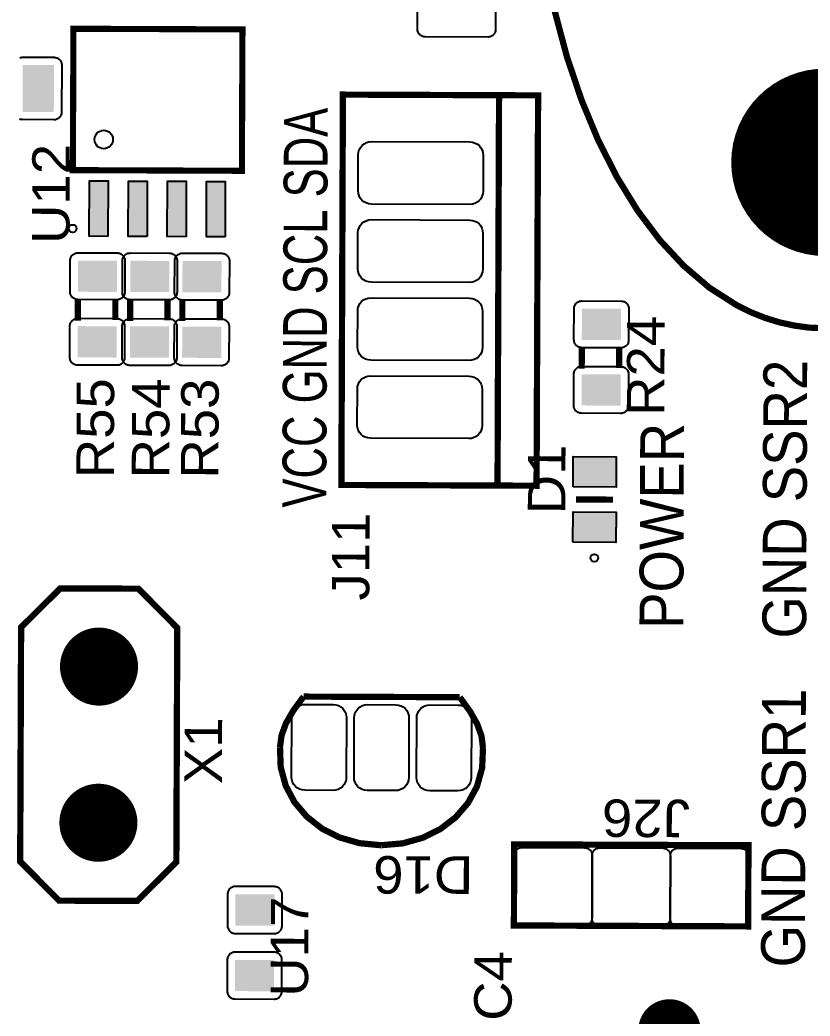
# Model space of a CAD drawing. Header units: millimetres. Extents: x 2766.7 to 2787.4, y 1526.7 to 1542.9.
# Drawn here: x 2773.025 to 2774.392, y 1532.794 to 1534.517 of the extents above; entities that cross this region are included whole.
import ezdxf

# ---------------------------------------------------------------- set-up
doc = ezdxf.new("R2010")
doc.units = ezdxf.units.MM
doc.styles.get("Standard").update_dxf_attribs({"font": 'arial.ttf'})

# ---------------------------------------------------------------- blocks, each defined once
blk = doc.blocks.new('RPAD')
blk.add_trace([(-0.5, -0.5), (-0.5, 0.5), (0.5, -0.5), (0.5, 0.5)])
blk = doc.blocks.new('EPAD')
at = {"const_width": 0.5}
blk.add_lwpolyline([(-0.25, 0, 1), (0.25, 0, 1)], format="xyb", close=True, dxfattribs=at)
blk = doc.blocks.new('tarjeta AUT')
for points in [[(3.3277, -2.1607), (3.328, -2.1617), (3.3283, -2.1626), (3.3284, -2.1636), (3.3285, -2.1647), (3.3285, -2.1647), (3.3285, -2.2047), (3.3284, -2.2057), (3.3283, -2.2067), (3.328, -2.2077), (3.3277, -2.2086), (3.3273, -2.2095), (3.3268, -2.2103), (3.3262, -2.2111), (3.3256, -2.2118), (3.3249, -2.2124), (3.3241, -2.213), (3.3233, -2.2135), (3.3224, -2.2139), (3.3215, -2.2142), (3.3205, -2.2145), (3.3195, -2.2146), (3.3185, -2.2147), (3.2585, -2.2147), (3.2574, -2.2146), (3.2564, -2.2145), (3.2554, -2.2142), (3.2545, -2.2139), (3.2536, -2.2135), (3.2528, -2.213), (3.252, -2.2124), (3.2513, -2.2118), (3.2507, -2.2111), (3.2501, -2.2103), (3.2496, -2.2095), (3.2492, -2.2086), (3.2489, -2.2077), (3.2486, -2.2067), (3.2485, -2.2057), (3.2485, -2.2047), (3.2485, -2.1647), (3.2485, -2.1636), (3.2486, -2.1626), (3.2489, -2.1617), (3.2492, -2.1607)], [(3.4466, -2.7701), (3.3666, -2.7701), (3.3655, -2.7701), (3.3645, -2.7699), (3.3635, -2.7697), (3.3626, -2.7694), (3.3617, -2.7689), (3.3609, -2.7684), (3.3602, -2.7679), (3.3595, -2.7672), (3.3588, -2.7665), (3.3582, -2.7658), (3.3577, -2.7649), (3.3573, -2.7641), (3.357, -2.7631), (3.3568, -2.7622), (3.3566, -2.7612), (3.3566, -2.7601), (3.3566, -2.6801), (3.3566, -2.6791), (3.3568, -2.6781), (3.357, -2.6771), (3.3573, -2.6762), (3.3577, -2.6753), (3.3582, -2.6745), (3.3588, -2.6737), (3.3595, -2.673), (3.3602, -2.6724), (3.3609, -2.6718), (3.3617, -2.6713), (3.3626, -2.6709), (3.3635, -2.6706), (3.3645, -2.6703), (3.3655, -2.6702), (3.3666, -2.6701), (3.4466, -2.6701)]]:
    blk.add_lwpolyline(points)
for points, const_width in [([(2.5983, -2.3654), (2.2983, -2.3654), (2.2483, -2.3154), (2.2483, -2.2154), (2.2983, -2.1654), (2.5983, -2.1654), (2.6483, -2.2154), (2.6483, -2.3154), (2.5983, -2.3654)], 0.008), ([(2.5983, -2.3654), (2.2983, -2.3654), (2.2483, -2.3154), (2.2483, -2.2154), (2.2983, -2.1654), (2.5983, -2.1654), (2.6483, -2.2154), (2.6483, -2.3154), (2.5983, -2.3654)], 0.008), ([(2.5983, -2.3654), (2.2983, -2.3654), (2.2483, -2.3154), (2.2483, -2.2154), (2.2983, -2.1654), (2.5983, -2.1654), (2.6483, -2.2154), (2.6483, -2.3154), (2.5983, -2.3654)], 0.008), ([(3.0193, -2.2365), (2.9913, -2.2365)], 0.008), ([(3.0193, -2.2365), (2.9913, -2.2365)], 0.008), ([(3.0193, -2.2365), (2.9913, -2.2365)], 0.008), ([(3.1841, -2.4459), (3.3652, -2.4459), (3.3652, -2.2294), (3.1841, -2.2294), (3.1841, -2.4459)], 0.00787), ([(3.1841, -2.4459), (3.3652, -2.4459), (3.3652, -2.2294), (3.1841, -2.2294), (3.1841, -2.4459)], 0.00787), ([(3.1841, -2.4459), (3.3652, -2.4459), (3.3652, -2.2294), (3.1841, -2.2294), (3.1841, -2.4459)], 0.00787), ([(3.0193, -2.2845), (2.9923, -2.2845)], 0.008), ([(3.0193, -2.2845), (2.9923, -2.2845)], 0.008), ([(3.0193, -2.2845), (2.9923, -2.2845)], 0.008), ([(3.0193, -2.3034), (2.9913, -2.3034)], 0.008), ([(3.0193, -2.3034), (2.9913, -2.3034)], 0.008), ([(3.0193, -2.3034), (2.9913, -2.3034)], 0.008), ([(3.0193, -2.3514), (2.9923, -2.3514)], 0.008), ([(3.0193, -2.3514), (2.9923, -2.3514)], 0.008), ([(3.0193, -2.3514), (2.9923, -2.3514)], 0.008), ([(3.0193, -2.3703), (2.9913, -2.3703)], 0.008), ([(3.0193, -2.3703), (2.9913, -2.3703)], 0.008), ([(3.0193, -2.3703), (2.9913, -2.3703)], 0.008), ([(3.0193, -2.4183), (2.9923, -2.4183)], 0.008), ([(3.0193, -2.4183), (2.9923, -2.4183)], 0.008), ([(3.0193, -2.4183), (2.9923, -2.4183)], 0.008), ([(2.4459, -2.4976), (2.4204, -2.4986), (2.3967, -2.5051), (2.3755, -2.5165), (2.3571, -2.5323), (2.3419, -2.5518), (2.3306, -2.5746), (2.3234, -2.6), (2.3209, -2.6276)], 0.008), ([(2.4459, -2.4976), (2.4204, -2.4986), (2.3967, -2.5051), (2.3755, -2.5165), (2.3571, -2.5323), (2.3419, -2.5518), (2.3306, -2.5746), (2.3234, -2.6), (2.3209, -2.6276)], 0.008), ([(2.4459, -2.4976), (2.4204, -2.4986), (2.3967, -2.5051), (2.3755, -2.5165), (2.3571, -2.5323), (2.3419, -2.5518), (2.3306, -2.5746), (2.3234, -2.6), (2.3209, -2.6276)], 0.008), ([(2.4459, -2.4976), (2.461, -2.4995), (2.4766, -2.5051), (2.493, -2.5145), (2.5109, -2.5276)], 0.008), ([(2.4459, -2.4976), (2.461, -2.4995), (2.4766, -2.5051), (2.493, -2.5145), (2.5109, -2.5276)], 0.008), ([(2.4459, -2.4976), (2.461, -2.4995), (2.4766, -2.5051), (2.493, -2.5145), (2.5109, -2.5276)], 0.008), ([(2.5109, -2.7276), (2.5109, -2.5276)], 0.008), ([(2.5109, -2.7276), (2.5109, -2.5276)], 0.008), ([(2.5109, -2.7276), (2.5109, -2.5276)], 0.008), ([(2.7822, -2.8249), (3.2822, -2.8249), (3.2822, -2.5749), (2.7822, -2.5749), (2.7822, -2.8249)], 0.008), ([(2.7822, -2.8249), (3.2822, -2.8249), (3.2822, -2.5749), (2.7822, -2.5749), (2.7822, -2.8249)], 0.008), ([(2.7822, -2.8249), (3.2822, -2.8249), (3.2822, -2.5749), (2.7822, -2.5749), (2.7822, -2.8249)], 0.008), ([(2.4459, -2.7576), (2.4204, -2.7566), (2.3967, -2.7501), (2.3755, -2.7387), (2.3571, -2.723), (2.3419, -2.7034), (2.3306, -2.6807), (2.3234, -2.6552), (2.3209, -2.6276)], 0.008), ([(2.4459, -2.7576), (2.4204, -2.7566), (2.3967, -2.7501), (2.3755, -2.7387), (2.3571, -2.723), (2.3419, -2.7034), (2.3306, -2.6807), (2.3234, -2.6552), (2.3209, -2.6276)], 0.008), ([(2.4459, -2.7576), (2.4204, -2.7566), (2.3967, -2.7501), (2.3755, -2.7387), (2.3571, -2.723), (2.3419, -2.7034), (2.3306, -2.6807), (2.3234, -2.6552), (2.3209, -2.6276)], 0.008), ([(2.4459, -2.7576), (2.461, -2.7557), (2.4766, -2.7501), (2.493, -2.7407), (2.5109, -2.7276)], 0.008), ([(2.4459, -2.7576), (2.461, -2.7557), (2.4766, -2.7501), (2.493, -2.7407), (2.5109, -2.7276)], 0.008), ([(2.4459, -2.7576), (2.461, -2.7557), (2.4766, -2.7501), (2.493, -2.7407), (2.5109, -2.7276)], 0.008), ([(3.2822, -2.7749), (2.7822, -2.7749)], 0.008), ([(3.2822, -2.7749), (2.7822, -2.7749)], 0.008), ([(3.2822, -2.7749), (2.7822, -2.7749)], 0.008), ([(2.2188, -3.0981), (2.3227, -3.0981), (2.3227, -2.7981), (2.2188, -2.7981), (2.2188, -3.0981)], 0.008), ([(2.2188, -3.0981), (2.3227, -3.0981), (2.3227, -2.7981), (2.2188, -2.7981), (2.2188, -3.0981)], 0.008), ([(2.2188, -3.0981), (2.3227, -3.0981), (2.3227, -2.7981), (2.2188, -2.7981), (2.2188, -3.0981)], 0.008), ([(3.3905, -2.8457), (3.3318, -2.8616), (3.2766, -2.8805), (3.2253, -2.902), (3.1781, -2.9262), (3.1354, -2.9527), (3.0973, -2.9816), (3.0644, -3.0125), (3.0367, -3.0453), (3.0147, -3.0799), (3.0058, -3.0978), (2.9985, -3.1161), (2.9928, -3.1347), (2.9887, -3.1537), (2.9861, -3.173), (2.9853, -3.1926)], 0.008), ([(3.3905, -2.8457), (3.3318, -2.8616), (3.2766, -2.8805), (3.2253, -2.902), (3.1781, -2.9262), (3.1354, -2.9527), (3.0973, -2.9816), (3.0644, -3.0125), (3.0367, -3.0453), (3.0147, -3.0799), (3.0058, -3.0978), (2.9985, -3.1161), (2.9928, -3.1347), (2.9887, -3.1537), (2.9861, -3.173), (2.9853, -3.1926)], 0.008), ([(3.3905, -2.8457), (3.3318, -2.8616), (3.2766, -2.8805), (3.2253, -2.902), (3.1781, -2.9262), (3.1354, -2.9527), (3.0973, -2.9816), (3.0644, -3.0125), (3.0367, -3.0453), (3.0147, -3.0799), (3.0058, -3.0978), (2.9985, -3.1161), (2.9928, -3.1347), (2.9887, -3.1537), (2.9861, -3.173), (2.9853, -3.1926)], 0.008), ([(2.7648, -2.8756), (2.7648, -2.9229)], 0.00787), ([(2.7648, -2.8756), (2.7648, -2.9229)], 0.00787), ([(2.7648, -2.8756), (2.7648, -2.9229)], 0.00787), ([(2.9602, -2.8821), (2.9322, -2.8821)], 0.008), ([(2.9602, -2.8821), (2.9322, -2.8821)], 0.008), ([(2.9602, -2.8821), (2.9322, -2.8821)], 0.008), ([(2.9602, -2.9301), (2.9332, -2.9301)], 0.008), ([(2.9602, -2.9301), (2.9332, -2.9301)], 0.008), ([(2.9602, -2.9301), (2.9332, -2.9301)], 0.008)]:
    blk.add_lwpolyline(points, dxfattribs=dict(const_width=const_width))
for points in [[(2.9843, -2.2965), (2.9443, -2.2965), (2.9433, -2.2964), (2.9422, -2.2963), (2.9413, -2.296), (2.9404, -2.2957), (2.9395, -2.2953), (2.9387, -2.2948), (2.9379, -2.2942), (2.9372, -2.2936), (2.9365, -2.2929), (2.936, -2.2921), (2.9355, -2.2913), (2.9351, -2.2904), (2.9347, -2.2895), (2.9345, -2.2885), (2.9343, -2.2875), (2.9343, -2.2865), (2.9343, -2.2365), (2.9343, -2.2354), (2.9345, -2.2344), (2.9347, -2.2335), (2.9351, -2.2325), (2.9355, -2.2317), (2.936, -2.2308), (2.9365, -2.2301), (2.9372, -2.2294), (2.9379, -2.2287), (2.9387, -2.2282), (2.9395, -2.2277), (2.9404, -2.2272), (2.9413, -2.2269), (2.9422, -2.2267), (2.9433, -2.2265), (2.9443, -2.2265), (2.9843, -2.2265), (2.9853, -2.2265), (2.9863, -2.2267), (2.9873, -2.2269), (2.9882, -2.2272), (2.9891, -2.2277), (2.9899, -2.2282), (2.9907, -2.2287), (2.9914, -2.2294), (2.992, -2.2301), (2.9926, -2.2308), (2.9931, -2.2317), (2.9935, -2.2325), (2.9939, -2.2335), (2.9941, -2.2344), (2.9942, -2.2354), (2.9943, -2.2365), (2.9943, -2.2865), (2.9942, -2.2875), (2.9941, -2.2885), (2.9939, -2.2895), (2.9935, -2.2904), (2.9931, -2.2913), (2.9926, -2.2921), (2.992, -2.2929), (2.9914, -2.2936), (2.9907, -2.2942), (2.9899, -2.2948), (2.9891, -2.2953), (2.9882, -2.2957), (2.9873, -2.296), (2.9863, -2.2963), (2.9853, -2.2964), (2.9843, -2.2965)], [(3.0683, -2.2965), (3.0283, -2.2965), (3.0273, -2.2964), (3.0262, -2.2963), (3.0253, -2.296), (3.0244, -2.2957), (3.0235, -2.2953), (3.0227, -2.2948), (3.0219, -2.2942), (3.0212, -2.2936), (3.0205, -2.2929), (3.02, -2.2921), (3.0195, -2.2913), (3.0191, -2.2904), (3.0187, -2.2895), (3.0185, -2.2885), (3.0183, -2.2875), (3.0183, -2.2865), (3.0183, -2.2365), (3.0183, -2.2354), (3.0185, -2.2344), (3.0187, -2.2335), (3.0191, -2.2325), (3.0195, -2.2317), (3.02, -2.2308), (3.0205, -2.2301), (3.0212, -2.2294), (3.0219, -2.2287), (3.0227, -2.2282), (3.0235, -2.2277), (3.0244, -2.2272), (3.0253, -2.2269), (3.0262, -2.2267), (3.0273, -2.2265), (3.0283, -2.2265), (3.0683, -2.2265), (3.0693, -2.2265), (3.0703, -2.2267), (3.0713, -2.2269), (3.0722, -2.2272), (3.0731, -2.2277), (3.0739, -2.2282), (3.0747, -2.2287), (3.0754, -2.2294), (3.076, -2.2301), (3.0766, -2.2308), (3.0771, -2.2317), (3.0775, -2.2325), (3.0779, -2.2335), (3.0781, -2.2344), (3.0782, -2.2354), (3.0783, -2.2365), (3.0783, -2.2865), (3.0782, -2.2875), (3.0781, -2.2885), (3.0779, -2.2895), (3.0775, -2.2904), (3.0771, -2.2913), (3.0766, -2.2921), (3.076, -2.2929), (3.0754, -2.2936), (3.0747, -2.2942), (3.0739, -2.2948), (3.0731, -2.2953), (3.0722, -2.2957), (3.0713, -2.296), (3.0703, -2.2963), (3.0693, -2.2964), (3.0683, -2.2965)], [(3.0994, -2.2747), (3.0994, -2.2507), (3.1704, -2.2507), (3.1704, -2.2747), (3.0994, -2.2747)], [(2.9843, -2.3634), (2.9443, -2.3634), (2.9433, -2.3633), (2.9422, -2.3632), (2.9413, -2.363), (2.9404, -2.3626), (2.9395, -2.3622), (2.9387, -2.3617), (2.9379, -2.3611), (2.9372, -2.3605), (2.9365, -2.3598), (2.936, -2.359), (2.9355, -2.3582), (2.9351, -2.3573), (2.9347, -2.3564), (2.9345, -2.3554), (2.9343, -2.3544), (2.9343, -2.3534), (2.9343, -2.3034), (2.9343, -2.3024), (2.9345, -2.3014), (2.9347, -2.3004), (2.9351, -2.2995), (2.9355, -2.2986), (2.936, -2.2978), (2.9365, -2.297), (2.9372, -2.2963), (2.9379, -2.2956), (2.9387, -2.2951), (2.9395, -2.2946), (2.9404, -2.2942), (2.9413, -2.2938), (2.9422, -2.2936), (2.9433, -2.2934), (2.9443, -2.2934), (2.9843, -2.2934), (2.9853, -2.2934), (2.9863, -2.2936), (2.9873, -2.2938), (2.9882, -2.2942), (2.9891, -2.2946), (2.9899, -2.2951), (2.9907, -2.2956), (2.9914, -2.2963), (2.992, -2.297), (2.9926, -2.2978), (2.9931, -2.2986), (2.9935, -2.2995), (2.9939, -2.3004), (2.9941, -2.3014), (2.9942, -2.3024), (2.9943, -2.3034), (2.9943, -2.3534), (2.9942, -2.3544), (2.9941, -2.3554), (2.9939, -2.3564), (2.9935, -2.3573), (2.9931, -2.3582), (2.9926, -2.359), (2.992, -2.3598), (2.9914, -2.3605), (2.9907, -2.3611), (2.9899, -2.3617), (2.9891, -2.3622), (2.9882, -2.3626), (2.9873, -2.363), (2.9863, -2.3632), (2.9853, -2.3633), (2.9843, -2.3634)], [(3.0683, -2.3634), (3.0283, -2.3634), (3.0273, -2.3633), (3.0262, -2.3632), (3.0253, -2.363), (3.0244, -2.3626), (3.0235, -2.3622), (3.0227, -2.3617), (3.0219, -2.3611), (3.0212, -2.3605), (3.0205, -2.3598), (3.02, -2.359), (3.0195, -2.3582), (3.0191, -2.3573), (3.0187, -2.3564), (3.0185, -2.3554), (3.0183, -2.3544), (3.0183, -2.3534), (3.0183, -2.3034), (3.0183, -2.3024), (3.0185, -2.3014), (3.0187, -2.3004), (3.0191, -2.2995), (3.0195, -2.2986), (3.02, -2.2978), (3.0205, -2.297), (3.0212, -2.2963), (3.0219, -2.2956), (3.0227, -2.2951), (3.0235, -2.2946), (3.0244, -2.2942), (3.0253, -2.2938), (3.0262, -2.2936), (3.0273, -2.2934), (3.0283, -2.2934), (3.0683, -2.2934), (3.0693, -2.2934), (3.0703, -2.2936), (3.0713, -2.2938), (3.0722, -2.2942), (3.0731, -2.2946), (3.0739, -2.2951), (3.0747, -2.2956), (3.0754, -2.2963), (3.076, -2.297), (3.0766, -2.2978), (3.0771, -2.2986), (3.0775, -2.2995), (3.0779, -2.3004), (3.0781, -2.3014), (3.0782, -2.3024), (3.0783, -2.3034), (3.0783, -2.3534), (3.0782, -2.3544), (3.0781, -2.3554), (3.0779, -2.3564), (3.0775, -2.3573), (3.0771, -2.3582), (3.0766, -2.359), (3.076, -2.3598), (3.0754, -2.3605), (3.0747, -2.3611), (3.0739, -2.3617), (3.0731, -2.3622), (3.0722, -2.3626), (3.0713, -2.363), (3.0703, -2.3632), (3.0693, -2.3633), (3.0683, -2.3634)], [(3.0994, -2.3247), (3.0994, -2.3007), (3.1704, -2.3007), (3.1704, -2.3247), (3.0994, -2.3247)], [(2.9843, -2.4303), (2.9443, -2.4303), (2.9433, -2.4303), (2.9422, -2.4301), (2.9413, -2.4299), (2.9404, -2.4296), (2.9395, -2.4291), (2.9387, -2.4286), (2.9379, -2.4281), (2.9372, -2.4274), (2.9365, -2.4267), (2.936, -2.426), (2.9355, -2.4251), (2.9351, -2.4243), (2.9347, -2.4233), (2.9345, -2.4224), (2.9343, -2.4214), (2.9343, -2.4203), (2.9343, -2.3703), (2.9343, -2.3693), (2.9345, -2.3683), (2.9347, -2.3673), (2.9351, -2.3664), (2.9355, -2.3655), (2.936, -2.3647), (2.9365, -2.3639), (2.9372, -2.3632), (2.9379, -2.3626), (2.9387, -2.362), (2.9395, -2.3615), (2.9404, -2.3611), (2.9413, -2.3608), (2.9422, -2.3605), (2.9433, -2.3604), (2.9443, -2.3603), (2.9843, -2.3603), (2.9853, -2.3604), (2.9863, -2.3605), (2.9873, -2.3608), (2.9882, -2.3611), (2.9891, -2.3615), (2.9899, -2.362), (2.9907, -2.3626), (2.9914, -2.3632), (2.992, -2.3639), (2.9926, -2.3647), (2.9931, -2.3655), (2.9935, -2.3664), (2.9939, -2.3673), (2.9941, -2.3683), (2.9942, -2.3693), (2.9943, -2.3703), (2.9943, -2.4203), (2.9942, -2.4214), (2.9941, -2.4224), (2.9939, -2.4233), (2.9935, -2.4243), (2.9931, -2.4251), (2.9926, -2.426), (2.992, -2.4267), (2.9914, -2.4274), (2.9907, -2.4281), (2.9899, -2.4286), (2.9891, -2.4291), (2.9882, -2.4296), (2.9873, -2.4299), (2.9863, -2.4301), (2.9853, -2.4303), (2.9843, -2.4303)], [(3.0683, -2.4303), (3.0283, -2.4303), (3.0273, -2.4303), (3.0262, -2.4301), (3.0253, -2.4299), (3.0244, -2.4296), (3.0235, -2.4291), (3.0227, -2.4286), (3.0219, -2.4281), (3.0212, -2.4274), (3.0205, -2.4267), (3.02, -2.426), (3.0195, -2.4251), (3.0191, -2.4243), (3.0187, -2.4233), (3.0185, -2.4224), (3.0183, -2.4214), (3.0183, -2.4203), (3.0183, -2.3703), (3.0183, -2.3693), (3.0185, -2.3683), (3.0187, -2.3673), (3.0191, -2.3664), (3.0195, -2.3655), (3.02, -2.3647), (3.0205, -2.3639), (3.0212, -2.3632), (3.0219, -2.3626), (3.0227, -2.362), (3.0235, -2.3615), (3.0244, -2.3611), (3.0253, -2.3608), (3.0262, -2.3605), (3.0273, -2.3604), (3.0283, -2.3603), (3.0683, -2.3603), (3.0693, -2.3604), (3.0703, -2.3605), (3.0713, -2.3608), (3.0722, -2.3611), (3.0731, -2.3615), (3.0739, -2.362), (3.0747, -2.3626), (3.0754, -2.3632), (3.076, -2.3639), (3.0766, -2.3647), (3.0771, -2.3655), (3.0775, -2.3664), (3.0779, -2.3673), (3.0781, -2.3683), (3.0782, -2.3693), (3.0783, -2.3703), (3.0783, -2.4203), (3.0782, -2.4214), (3.0781, -2.4224), (3.0779, -2.4233), (3.0775, -2.4243), (3.0771, -2.4251), (3.0766, -2.426), (3.076, -2.4267), (3.0754, -2.4274), (3.0747, -2.4281), (3.0739, -2.4286), (3.0731, -2.4291), (3.0722, -2.4296), (3.0713, -2.4299), (3.0703, -2.4301), (3.0693, -2.4303), (3.0683, -2.4303)], [(3.0994, -2.3747), (3.0994, -2.3507), (3.1704, -2.3507), (3.1704, -2.3747), (3.0994, -2.3747)], [(3.0994, -2.4247), (3.0994, -2.4007), (3.1704, -2.4007), (3.1704, -2.4247), (3.0994, -2.4247)], [(2.1333, -2.5012), (2.1733, -2.5012), (2.1743, -2.5011), (2.1753, -2.501), (2.1763, -2.5008), (2.1772, -2.5004), (2.1781, -2.5), (2.1789, -2.4995), (2.1797, -2.4989), (2.1804, -2.4983), (2.181, -2.4976), (2.1816, -2.4968), (2.1821, -2.496), (2.1825, -2.4951), (2.1828, -2.4942), (2.1831, -2.4932), (2.1832, -2.4922), (2.1833, -2.4912), (2.1833, -2.4412), (2.1832, -2.4402), (2.1831, -2.4391), (2.1828, -2.4382), (2.1825, -2.4373), (2.1821, -2.4364), (2.1816, -2.4356), (2.181, -2.4348), (2.1804, -2.4341), (2.1797, -2.4334), (2.1789, -2.4329), (2.1781, -2.4324), (2.1772, -2.432), (2.1763, -2.4316), (2.1753, -2.4314), (2.1743, -2.4312), (2.1733, -2.4312), (2.1333, -2.4312), (2.1322, -2.4312), (2.1312, -2.4314), (2.1303, -2.4316), (2.1293, -2.432), (2.1285, -2.4324), (2.1276, -2.4329), (2.1269, -2.4334), (2.1262, -2.4341), (2.1255, -2.4348), (2.125, -2.4356), (2.1245, -2.4364), (2.124, -2.4373), (2.1237, -2.4382), (2.1235, -2.4391), (2.1233, -2.4402), (2.1233, -2.4412), (2.1233, -2.4912), (2.1233, -2.4922), (2.1235, -2.4932), (2.1237, -2.4942), (2.124, -2.4951), (2.1245, -2.496), (2.125, -2.4968), (2.1255, -2.4976), (2.1262, -2.4983), (2.1269, -2.4989), (2.1276, -2.4995), (2.1285, -2.5), (2.1293, -2.5004), (2.1303, -2.5008), (2.1312, -2.501), (2.1322, -2.5011), (2.1333, -2.5012)], [(2.2173, -2.5012), (2.2573, -2.5012), (2.2583, -2.5011), (2.2593, -2.501), (2.2603, -2.5008), (2.2612, -2.5004), (2.2621, -2.5), (2.2629, -2.4995), (2.2637, -2.4989), (2.2644, -2.4983), (2.265, -2.4976), (2.2656, -2.4968), (2.2661, -2.496), (2.2665, -2.4951), (2.2668, -2.4942), (2.2671, -2.4932), (2.2672, -2.4922), (2.2673, -2.4912), (2.2673, -2.4412), (2.2672, -2.4402), (2.2671, -2.4391), (2.2668, -2.4382), (2.2665, -2.4373), (2.2661, -2.4364), (2.2656, -2.4356), (2.265, -2.4348), (2.2644, -2.4341), (2.2637, -2.4334), (2.2629, -2.4329), (2.2621, -2.4324), (2.2612, -2.432), (2.2603, -2.4316), (2.2593, -2.4314), (2.2583, -2.4312), (2.2573, -2.4312), (2.2173, -2.4312), (2.2162, -2.4312), (2.2152, -2.4314), (2.2143, -2.4316), (2.2133, -2.432), (2.2125, -2.4324), (2.2116, -2.4329), (2.2109, -2.4334), (2.2102, -2.4341), (2.2095, -2.4348), (2.209, -2.4356), (2.2085, -2.4364), (2.208, -2.4373), (2.2077, -2.4382), (2.2075, -2.4391), (2.2073, -2.4402), (2.2073, -2.4412), (2.2073, -2.4912), (2.2073, -2.4922), (2.2075, -2.4932), (2.2077, -2.4942), (2.208, -2.4951), (2.2085, -2.496), (2.209, -2.4968), (2.2095, -2.4976), (2.2102, -2.4983), (2.2109, -2.4989), (2.2116, -2.4995), (2.2125, -2.5), (2.2133, -2.5004), (2.2143, -2.5008), (2.2152, -2.501), (2.2162, -2.5011), (2.2173, -2.5012)], [(2.3909, -2.5656), (2.3909, -2.5296), (2.3913, -2.5261), (2.3922, -2.5229), (2.3938, -2.52), (2.3958, -2.5175), (2.3984, -2.5155), (2.4012, -2.5139), (2.4045, -2.5129), (2.4079, -2.5126), (2.4839, -2.5126), (2.4874, -2.5129), (2.4906, -2.5139), (2.4935, -2.5155), (2.496, -2.5175), (2.4981, -2.52), (2.4996, -2.5229), (2.5006, -2.5261), (2.5009, -2.5296), (2.5009, -2.5656), (2.5006, -2.5691), (2.4996, -2.5723), (2.4981, -2.5752), (2.496, -2.5777), (2.4935, -2.5798), (2.4906, -2.5813), (2.4874, -2.5823), (2.4839, -2.5826), (2.4079, -2.5826), (2.4045, -2.5823), (2.4012, -2.5813), (2.3984, -2.5798), (2.3958, -2.5777), (2.3938, -2.5752), (2.3922, -2.5723), (2.3913, -2.5691), (2.3909, -2.5656)], [(2.3909, -2.6456), (2.3909, -2.6096), (2.3913, -2.6061), (2.3922, -2.6029), (2.3938, -2.6), (2.3958, -2.5975), (2.3984, -2.5955), (2.4012, -2.5939), (2.4045, -2.5929), (2.4079, -2.5926), (2.4839, -2.5926), (2.4874, -2.5929), (2.4906, -2.5939), (2.4935, -2.5955), (2.496, -2.5975), (2.4981, -2.6), (2.4996, -2.6029), (2.5006, -2.6061), (2.5009, -2.6096), (2.5009, -2.6456), (2.5006, -2.6491), (2.4996, -2.6523), (2.4981, -2.6552), (2.496, -2.6577), (2.4935, -2.6598), (2.4906, -2.6613), (2.4874, -2.6623), (2.4839, -2.6626), (2.4079, -2.6626), (2.4045, -2.6623), (2.4012, -2.6613), (2.3984, -2.6598), (2.3958, -2.6577), (2.3938, -2.6552), (2.3922, -2.6523), (2.3913, -2.6491), (2.3909, -2.6456)], [(2.9052, -2.7549), (2.8592, -2.7549), (2.8557, -2.7545), (2.8525, -2.7535), (2.8496, -2.752), (2.8471, -2.7499), (2.845, -2.7474), (2.8435, -2.7445), (2.8425, -2.7413), (2.8422, -2.7379), (2.8422, -2.6119), (2.8425, -2.6084), (2.8435, -2.6052), (2.845, -2.6023), (2.8471, -2.5998), (2.8496, -2.5977), (2.8525, -2.5962), (2.8557, -2.5952), (2.8592, -2.5949), (2.9052, -2.5949), (2.9086, -2.5952), (2.9118, -2.5962), (2.9147, -2.5977), (2.9172, -2.5998), (2.9193, -2.6023), (2.9208, -2.6052), (2.9218, -2.6084), (2.9222, -2.6119), (2.9222, -2.7379), (2.9218, -2.7413), (2.9208, -2.7445), (2.9193, -2.7474), (2.9172, -2.7499), (2.9147, -2.752), (2.9118, -2.7535), (2.9086, -2.7545), (2.9052, -2.7549)], [(3.0052, -2.7549), (2.9592, -2.7549), (2.9557, -2.7545), (2.9525, -2.7535), (2.9496, -2.752), (2.9471, -2.7499), (2.945, -2.7474), (2.9435, -2.7445), (2.9425, -2.7413), (2.9422, -2.7379), (2.9422, -2.6119), (2.9425, -2.6084), (2.9435, -2.6052), (2.945, -2.6023), (2.9471, -2.5998), (2.9496, -2.5977), (2.9525, -2.5962), (2.9557, -2.5952), (2.9592, -2.5949), (3.0052, -2.5949), (3.0086, -2.5952), (3.0118, -2.5962), (3.0147, -2.5977), (3.0172, -2.5998), (3.0193, -2.6023), (3.0208, -2.6052), (3.0218, -2.6084), (3.0222, -2.6119), (3.0222, -2.7379), (3.0218, -2.7413), (3.0208, -2.7445), (3.0193, -2.7474), (3.0172, -2.7499), (3.0147, -2.752), (3.0118, -2.7535), (3.0086, -2.7545), (3.0052, -2.7549)], [(3.1052, -2.7549), (3.0592, -2.7549), (3.0557, -2.7545), (3.0525, -2.7535), (3.0496, -2.752), (3.0471, -2.7499), (3.045, -2.7474), (3.0435, -2.7445), (3.0425, -2.7413), (3.0422, -2.7379), (3.0422, -2.6119), (3.0425, -2.6084), (3.0435, -2.6052), (3.045, -2.6023), (3.0471, -2.5998), (3.0496, -2.5977), (3.0525, -2.5962), (3.0557, -2.5952), (3.0592, -2.5949), (3.1052, -2.5949), (3.1086, -2.5952), (3.1118, -2.5962), (3.1147, -2.5977), (3.1172, -2.5998), (3.1193, -2.6023), (3.1208, -2.6052), (3.1218, -2.6084), (3.1222, -2.6119), (3.1222, -2.7379), (3.1218, -2.7413), (3.1208, -2.7445), (3.1193, -2.7474), (3.1172, -2.7499), (3.1147, -2.752), (3.1118, -2.7535), (3.1086, -2.7545), (3.1052, -2.7549)], [(3.2052, -2.7549), (3.1592, -2.7549), (3.1557, -2.7545), (3.1525, -2.7535), (3.1496, -2.752), (3.1471, -2.7499), (3.145, -2.7474), (3.1435, -2.7445), (3.1425, -2.7413), (3.1422, -2.7379), (3.1422, -2.6119), (3.1425, -2.6084), (3.1435, -2.6052), (3.145, -2.6023), (3.1471, -2.5998), (3.1496, -2.5977), (3.1525, -2.5962), (3.1557, -2.5952), (3.1592, -2.5949), (3.2052, -2.5949), (3.2086, -2.5952), (3.2118, -2.5962), (3.2147, -2.5977), (3.2172, -2.5998), (3.2193, -2.6023), (3.2208, -2.6052), (3.2218, -2.6084), (3.2222, -2.6119), (3.2222, -2.7379), (3.2218, -2.7413), (3.2208, -2.7445), (3.2193, -2.7474), (3.2172, -2.7499), (3.2147, -2.752), (3.2118, -2.7535), (3.2086, -2.7545), (3.2052, -2.7549)], [(2.3909, -2.7256), (2.3909, -2.6896), (2.3913, -2.6861), (2.3922, -2.6829), (2.3938, -2.68), (2.3958, -2.6775), (2.3984, -2.6755), (2.4012, -2.6739), (2.4045, -2.6729), (2.4079, -2.6726), (2.4839, -2.6726), (2.4874, -2.6729), (2.4906, -2.6739), (2.4935, -2.6755), (2.496, -2.6775), (2.4981, -2.68), (2.4996, -2.6829), (2.5006, -2.6861), (2.5009, -2.6896), (2.5009, -2.7256), (2.5006, -2.7291), (2.4996, -2.7323), (2.4981, -2.7352), (2.496, -2.7377), (2.4935, -2.7398), (2.4906, -2.7413), (2.4874, -2.7423), (2.4839, -2.7426), (2.4079, -2.7426), (2.4045, -2.7423), (2.4012, -2.7413), (2.3984, -2.7398), (2.3958, -2.7377), (2.3938, -2.7352), (2.3922, -2.7323), (2.3913, -2.7291), (2.3909, -2.7256)], [(2.3188, -2.8081), (2.3188, -2.8881), (2.3187, -2.8891), (2.3186, -2.8901), (2.3183, -2.8911), (2.318, -2.892), (2.3176, -2.8929), (2.3171, -2.8937), (2.3165, -2.8945), (2.3159, -2.8952), (2.3152, -2.8958), (2.3144, -2.8964), (2.3136, -2.8969), (2.3127, -2.8973), (2.3118, -2.8976), (2.3108, -2.8979), (2.3098, -2.898), (2.3088, -2.8981), (2.2288, -2.8981), (2.2277, -2.898), (2.2267, -2.8979), (2.2258, -2.8976), (2.2248, -2.8973), (2.224, -2.8969), (2.2231, -2.8964), (2.2224, -2.8958), (2.2217, -2.8952), (2.221, -2.8945), (2.2204, -2.8937), (2.22, -2.8929), (2.2195, -2.892), (2.2192, -2.8911), (2.219, -2.8901), (2.2188, -2.8891), (2.2188, -2.8881), (2.2188, -2.8081), (2.2188, -2.807), (2.219, -2.806), (2.2192, -2.8051), (2.2195, -2.8041), (2.22, -2.8033), (2.2204, -2.8024), (2.221, -2.8017), (2.2217, -2.801), (2.2224, -2.8003), (2.2231, -2.7998), (2.224, -2.7993), (2.2248, -2.7989), (2.2258, -2.7985), (2.2267, -2.7983), (2.2277, -2.7981), (2.2288, -2.7981), (2.3088, -2.7981), (2.3098, -2.7981), (2.3108, -2.7983), (2.3118, -2.7985), (2.3127, -2.7989), (2.3136, -2.7993), (2.3144, -2.7998), (2.3152, -2.8003), (2.3159, -2.801), (2.3165, -2.8017), (2.3171, -2.8024), (2.3176, -2.8033), (2.318, -2.8041), (2.3183, -2.8051), (2.3186, -2.806), (2.3187, -2.807), (2.3188, -2.8081)], [(2.7099, -2.8718), (2.7489, -2.8718), (2.7489, -2.9268), (2.7099, -2.9268), (2.7099, -2.8718)], [(2.7808, -2.8718), (2.8198, -2.8718), (2.8198, -2.9268), (2.7808, -2.9268), (2.7808, -2.8718)], [(2.9252, -2.9421), (2.8852, -2.9421), (2.8842, -2.9421), (2.8832, -2.9419), (2.8822, -2.9417), (2.8813, -2.9414), (2.8804, -2.941), (2.8796, -2.9405), (2.8788, -2.9399), (2.8781, -2.9392), (2.8775, -2.9385), (2.8769, -2.9378), (2.8764, -2.937), (2.876, -2.9361), (2.8757, -2.9351), (2.8754, -2.9342), (2.8753, -2.9332), (2.8752, -2.9321), (2.8752, -2.8821), (2.8753, -2.8811), (2.8754, -2.8801), (2.8757, -2.8791), (2.876, -2.8782), (2.8764, -2.8773), (2.8769, -2.8765), (2.8775, -2.8757), (2.8781, -2.875), (2.8788, -2.8744), (2.8796, -2.8738), (2.8804, -2.8733), (2.8813, -2.8729), (2.8822, -2.8726), (2.8832, -2.8723), (2.8842, -2.8722), (2.8852, -2.8721), (2.9252, -2.8721), (2.9263, -2.8722), (2.9273, -2.8723), (2.9282, -2.8726), (2.9292, -2.8729), (2.9301, -2.8733), (2.9309, -2.8738), (2.9316, -2.8744), (2.9323, -2.875), (2.933, -2.8757), (2.9336, -2.8765), (2.9341, -2.8773), (2.9345, -2.8782), (2.9348, -2.8791), (2.935, -2.8801), (2.9352, -2.8811), (2.9352, -2.8821), (2.9352, -2.9321), (2.9352, -2.9332), (2.935, -2.9342), (2.9348, -2.9351), (2.9345, -2.9361), (2.9341, -2.937), (2.9336, -2.9378), (2.933, -2.9385), (2.9323, -2.9392), (2.9316, -2.9399), (2.9309, -2.9405), (2.9301, -2.941), (2.9292, -2.9414), (2.9282, -2.9417), (2.9273, -2.9419), (2.9263, -2.9421), (2.9252, -2.9421)], [(3.0092, -2.9421), (2.9692, -2.9421), (2.9682, -2.9421), (2.9672, -2.9419), (2.9662, -2.9417), (2.9653, -2.9414), (2.9644, -2.941), (2.9636, -2.9405), (2.9628, -2.9399), (2.9621, -2.9392), (2.9615, -2.9385), (2.9609, -2.9378), (2.9604, -2.937), (2.96, -2.9361), (2.9597, -2.9351), (2.9594, -2.9342), (2.9593, -2.9332), (2.9592, -2.9321), (2.9592, -2.8821), (2.9593, -2.8811), (2.9594, -2.8801), (2.9597, -2.8791), (2.96, -2.8782), (2.9604, -2.8773), (2.9609, -2.8765), (2.9615, -2.8757), (2.9621, -2.875), (2.9628, -2.8744), (2.9636, -2.8738), (2.9644, -2.8733), (2.9653, -2.8729), (2.9662, -2.8726), (2.9672, -2.8723), (2.9682, -2.8722), (2.9692, -2.8721), (3.0092, -2.8721), (3.0103, -2.8722), (3.0113, -2.8723), (3.0122, -2.8726), (3.0132, -2.8729), (3.0141, -2.8733), (3.0149, -2.8738), (3.0156, -2.8744), (3.0163, -2.875), (3.017, -2.8757), (3.0176, -2.8765), (3.0181, -2.8773), (3.0185, -2.8782), (3.0188, -2.8791), (3.019, -2.8801), (3.0192, -2.8811), (3.0192, -2.8821), (3.0192, -2.9321), (3.0192, -2.9332), (3.019, -2.9342), (3.0188, -2.9351), (3.0185, -2.9361), (3.0181, -2.937), (3.0176, -2.9378), (3.017, -2.9385), (3.0163, -2.9392), (3.0156, -2.9399), (3.0149, -2.9405), (3.0141, -2.941), (3.0132, -2.9414), (3.0122, -2.9417), (3.0113, -2.9419), (3.0103, -2.9421), (3.0092, -2.9421)], [(2.3188, -2.9081), (2.3188, -2.9881), (2.3187, -2.9891), (2.3186, -2.9901), (2.3183, -2.9911), (2.318, -2.992), (2.3176, -2.9929), (2.3171, -2.9937), (2.3165, -2.9945), (2.3159, -2.9952), (2.3152, -2.9958), (2.3144, -2.9964), (2.3136, -2.9969), (2.3127, -2.9973), (2.3118, -2.9976), (2.3108, -2.9979), (2.3098, -2.998), (2.3088, -2.9981), (2.2288, -2.9981), (2.2277, -2.998), (2.2267, -2.9979), (2.2258, -2.9976), (2.2248, -2.9973), (2.224, -2.9969), (2.2231, -2.9964), (2.2224, -2.9958), (2.2217, -2.9952), (2.221, -2.9945), (2.2204, -2.9937), (2.22, -2.9929), (2.2195, -2.992), (2.2192, -2.9911), (2.219, -2.9901), (2.2188, -2.9891), (2.2188, -2.9881), (2.2188, -2.9081), (2.2188, -2.907), (2.219, -2.906), (2.2192, -2.9051), (2.2195, -2.9041), (2.22, -2.9033), (2.2204, -2.9024), (2.221, -2.9017), (2.2217, -2.901), (2.2224, -2.9003), (2.2231, -2.8998), (2.224, -2.8993), (2.2248, -2.8989), (2.2258, -2.8985), (2.2267, -2.8983), (2.2277, -2.8981), (2.2288, -2.8981), (2.3088, -2.8981), (2.3098, -2.8981), (2.3108, -2.8983), (2.3118, -2.8985), (2.3127, -2.8989), (2.3136, -2.8993), (2.3144, -2.8998), (2.3152, -2.9003), (2.3159, -2.901), (2.3165, -2.9017), (2.3171, -2.9024), (2.3176, -2.9033), (2.318, -2.9041), (2.3183, -2.9051), (2.3186, -2.906), (2.3187, -2.907), (2.3188, -2.9081)], [(2.3188, -3.0081), (2.3188, -3.0881), (2.3187, -3.0891), (2.3186, -3.0901), (2.3183, -3.0911), (2.318, -3.092), (2.3176, -3.0929), (2.3171, -3.0937), (2.3165, -3.0945), (2.3159, -3.0952), (2.3152, -3.0958), (2.3144, -3.0964), (2.3136, -3.0969), (2.3127, -3.0973), (2.3118, -3.0976), (2.3108, -3.0979), (2.3098, -3.098), (2.3088, -3.0981), (2.2288, -3.0981), (2.2277, -3.098), (2.2267, -3.0979), (2.2258, -3.0976), (2.2248, -3.0973), (2.224, -3.0969), (2.2231, -3.0964), (2.2224, -3.0958), (2.2217, -3.0952), (2.221, -3.0945), (2.2204, -3.0937), (2.22, -3.0929), (2.2195, -3.092), (2.2192, -3.0911), (2.219, -3.0901), (2.2188, -3.0891), (2.2188, -3.0881), (2.2188, -3.0081), (2.2188, -3.007), (2.219, -3.006), (2.2192, -3.0051), (2.2195, -3.0041), (2.22, -3.0033), (2.2204, -3.0024), (2.221, -3.0017), (2.2217, -3.001), (2.2224, -3.0003), (2.2231, -2.9998), (2.224, -2.9993), (2.2248, -2.9989), (2.2258, -2.9985), (2.2267, -2.9983), (2.2277, -2.9981), (2.2288, -2.9981), (2.3088, -2.9981), (2.3098, -2.9981), (2.3108, -2.9983), (2.3118, -2.9985), (2.3127, -2.9989), (2.3136, -2.9993), (2.3144, -2.9998), (2.3152, -3.0003), (2.3159, -3.001), (2.3165, -3.0017), (2.3171, -3.0024), (2.3176, -3.0033), (2.318, -3.0041), (2.3183, -3.0051), (2.3186, -3.006), (2.3187, -3.007), (2.3188, -3.0081)]]:
    blk.add_lwpolyline(points, close=True)
for centre, radius in [((3.1093, -2.2294), 0.00492), ((3.1093, -2.2294), 0.00492), ((3.1093, -2.2294), 0.00492), ((3.2235, -2.2688), 0.0118), ((3.2235, -2.2688), 0.0118), ((3.2235, -2.2688), 0.0118), ((2.69, -2.8993), 0.00492), ((2.69, -2.8993), 0.00492), ((2.69, -2.8993), 0.00492)]:
    blk.add_circle(centre, radius)
for p, xscale, yscale, rotation in [((3.2885, -2.1847), 0.04, 0.06, 270), ((2.9643, -2.2615), 0.04, 0.05, 180), ((3.0483, -2.2615), 0.04, 0.05, 180), ((3.1349, -2.2627), 0.024, 0.071, 90), ((2.9643, -2.3284), 0.04, 0.05, 180), ((3.0483, -2.3284), 0.04, 0.05, 180), ((3.1349, -2.3127), 0.024, 0.071, 90), ((3.1349, -2.3627), 0.024, 0.071, 90), ((2.9643, -2.3953), 0.04, 0.05, 180), ((3.0483, -2.3953), 0.04, 0.05, 180), ((3.1349, -2.4127), 0.024, 0.071, 90), ((2.1533, -2.4662), 0.04, 0.05, 180), ((2.2373, -2.4662), 0.04, 0.05, 180), ((2.9052, -2.9071), 0.04, 0.05, 180), ((2.9892, -2.9071), 0.04, 0.05, 180)]:
    blk.add_blockref('RPAD', p, dxfattribs=dict(xscale=xscale, yscale=yscale, rotation=rotation))
for name, p, xscale, yscale in [('EPAD', (2.3483, -2.2654), 0.1, 0.1), ('EPAD', (2.5483, -2.2654), 0.1, 0.1), ('RPAD', (2.7294, -2.8993), 0.039, 0.055), ('RPAD', (2.8003, -2.8993), 0.039, 0.055), ('EPAD', (2.0851, -2.9978), 0.08, 0.08), ('EPAD', (3.1979, -3.1926), 0.24, 0.24)]:
    blk.add_blockref(name, p, dxfattribs=dict(xscale=xscale, yscale=yscale))
for s, height, width, p in [('U12', 0.048, 1.041667, (3.0894, -2.2254)), ('U12', 0.048, 1.041667, (3.0894, -2.2254)), ('U12', 0.048, 1.041667, (3.0894, -2.2254)), ('R55', 0.048, 1.041667, (2.7896, -2.2834)), ('R55', 0.048, 1.041667, (2.7896, -2.2834)), ('R55', 0.048, 1.041667, (2.7896, -2.2834)), ('R54', 0.048, 1.041667, (2.7896, -2.3543)), ('R54', 0.048, 1.041667, (2.7896, -2.3543)), ('R54', 0.048, 1.041667, (2.7896, -2.3543)), ('R53', 0.048, 1.041667, (2.7896, -2.4173)), ('R53', 0.048, 1.041667, (2.7896, -2.4173)), ('R53', 0.048, 1.041667, (2.7896, -2.4173)), ('X1', 0.048, 1.041667, (2.3983, -2.4234)), ('X1', 0.048, 1.041667, (2.3983, -2.4234)), ('X1', 0.048, 1.041667, (2.3983, -2.4234)), ('U17', 0.048, 1.041667, (2.1264, -2.5348)), ('U17', 0.048, 1.041667, (2.1264, -2.5348)), ('U17', 0.048, 1.041667, (2.1264, -2.5348)), ('VCC GND SCL SDA', 0.056, 0.714286, (2.753, -2.5555)), ('VCC GND SCL SDA', 0.056, 0.714286, (2.753, -2.5555)), ('VCC GND SCL SDA', 0.056, 0.714286, (2.753, -2.5555)), ('J11', 0.048, 1.041667, (2.6343, -2.6112)), ('J11', 0.048, 1.041667, (2.6343, -2.6112)), ('J11', 0.048, 1.041667, (2.6343, -2.6112)), ('C4', 0.048, 1.041667, (2.0966, -2.7956)), ('C4', 0.048, 1.041667, (2.0966, -2.7956)), ('C4', 0.048, 1.041667, (2.0966, -2.7956)), ('D1', 0.048, 1.041667, (2.7457, -2.8618)), ('D1', 0.048, 1.041667, (2.7457, -2.8618)), ('D1', 0.048, 1.041667, (2.7457, -2.8618)), ('R24', 0.048, 1.041667, (2.8722, -2.9881)), ('R24', 0.048, 1.041667, (2.8722, -2.9881)), ('R24', 0.048, 1.041667, (2.8722, -2.9881)), ('POWER', 0.056, 0.892857, (2.5995, -3.0134)), ('POWER', 0.056, 0.892857, (2.5995, -3.0134)), ('POWER', 0.056, 0.892857, (2.5995, -3.0134)), ('GND SSR1', 0.056, 0.892857, (2.1664, -3.1709)), ('GND SSR1', 0.056, 0.892857, (2.1664, -3.1709)), ('GND SSR1', 0.056, 0.892857, (2.1664, -3.1709)), ('GND SSR2', 0.056, 0.892857, (2.5877, -3.1709)), ('GND SSR2', 0.056, 0.892857, (2.5877, -3.1709)), ('GND SSR2', 0.056, 0.892857, (2.5877, -3.1709))]:
    blk.add_text(s, height=height, dxfattribs=dict(width=width)).set_placement(p)
at = {"width": 1.041667}
for s, p in [('D16', (2.307, -2.7459)), ('D16', (2.307, -2.7459)), ('D16', (2.307, -2.7459)), ('J26', (2.3807, -3.0231)), ('J26', (2.3807, -3.0231)), ('J26', (2.3807, -3.0231))]:
    blk.add_text(s, height=0.048, rotation=90, dxfattribs=at).set_placement(p)

msp = doc.modelspace()

# ---------------------------------------------------------------- block references
at = {"xscale": 1.350124867074582, "yscale": 1.350124867074582, "zscale": 1.350124867074582, "rotation": 89.77504890590232}
msp.add_blockref('tarjeta AUT', (2770.0899, 1529.9702), dxfattribs=at)

doc.saveas('drawing.dxf')
